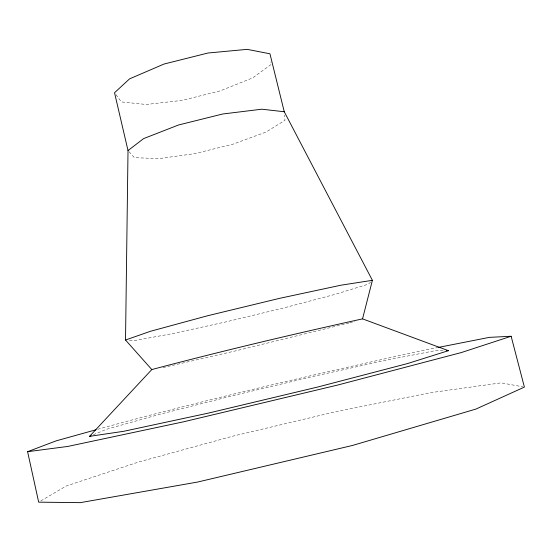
<?xml version="1.0" encoding="UTF-8"?>
<svg xmlns="http://www.w3.org/2000/svg" width="552" height="552" viewBox="0 0 552 552"><rect width="100%" height="100%" fill="white"/><g stroke="black" fill="none" stroke-linecap="round" stroke-linejoin="round"><path stroke-width="0.41" stroke-dasharray="2.76 2.07" d="M370.737 281.934L368.529 284.073L335.547 294.237L284.308 307.795L226.313 321.809L172.859 333.553L135.502 340.398L128.851 340.149M40.848 500.878L66.24 486.015L138.655 461.983L233.903 435.894L335.857 411.675L430.567 392.672L501.14 382.846L522.737 386.793M93.398 434.748L106.508 429.277L160.19 414.186L234.124 395.336L313.964 376.257L386.441 360.125L436.846 350.368L443.449 350.548M97.683 429.297C204.295 399.924 312.052 374.863 420.024 351.031L436.936 347.698M348.919 323.017L236.663 350.63L161.619 367.908M349.747 322.803L354.722 321.512M129.078 151.745L134.391 157.679L159.031 158.61L194.746 153.635L233.192 144.106L265.912 132.114L284.977 120.315L284.549 115.175M115.996 94.702L121.364 101.906L146.28 104.487L182.043 100.402L220.303 90.852L252.637 77.915L271.184 64.425L270.901 61.976"/><path stroke-width="0.83" d="M151.807 369.557L125.525 340.018L128.016 150.558L114.533 92.736L129.603 78.846L164.054 64.039L207.945 53.02L247.186 49.349L269.956 53.799L284.259 111.752L372.393 280.326L362.54 318.87C291.987 334.402 221.662 351.12 151.807 369.557L89.548 436.356L123.676 431.298L208.628 413.055L317.635 387.049L407.604 363.54L448.403 350.679L362.54 318.87M128.016 150.558L143.623 138.6L178.551 124.98L222.684 114.002L261.855 109.199L284.259 111.752M89.548 436.356L91.087 435.714M437.777 347.532L489.355 337.369L511.138 336.258L524.4 387.097L475.893 409.087L352.48 445.457L197.616 482.048L80.288 502.651L38.668 502.154L27.6 451.695L56.214 440.834L96.02 429.76M125.525 340.018L150.468 331.283L207.566 315.765L279.553 298.349L340.984 285.198L372.393 280.326M511.138 336.258L461.389 352.535L337.631 385.061L183.602 421.797L67.765 446.444L27.6 451.695M446.754 350.637L448.403 350.679"/></g></svg>
